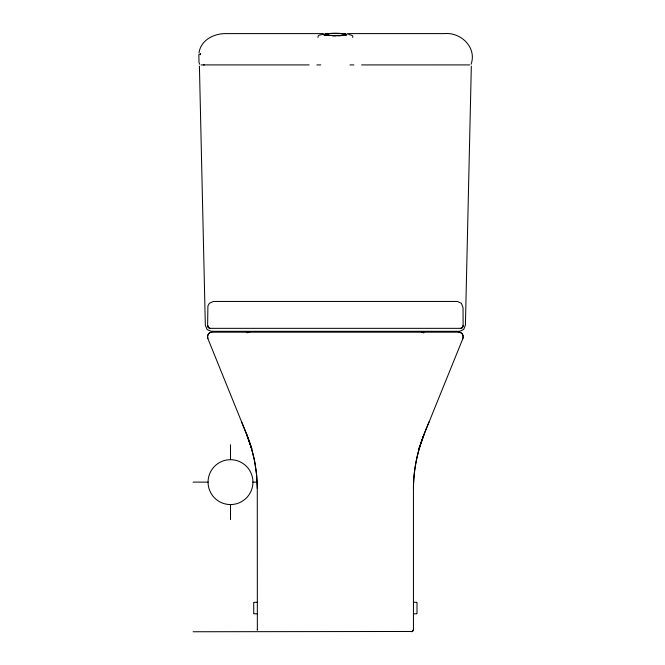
<?xml version="1.0" encoding="UTF-8"?>
<svg xmlns="http://www.w3.org/2000/svg" width="665" height="665" viewBox="0 0 665 665"><rect width="100%" height="100%" fill="white"/><g stroke="black" fill="none" stroke-linecap="round" stroke-linejoin="round"><path stroke-width="1" d="M207.605 326.033L207.904 305.991L209.384 303.248L213.382 301.461L457.354 301.461L461.36 303.248L463.031 307.571L463.139 326.033L462.516 327.67L461.011 328.344L209.733 328.344L207.879 327.188L207.937 325.717L208.436 327.554L210.04 328.344M193.099 631.75L412.391 631.467L413.455 629.597L413.455 488.484C413.322 465.251 419.856 442.624 429.266 421.552M413.455 488.484C413.622 470.105 417.138 451.801 423.929 434.719L462.857 338.626C463.971 335.833 462.183 332.151 458.941 332.184L211.794 332.184C208.561 332.151 206.765 335.833 207.887 338.626L246.806 434.719L251.711 448.734L246.806 434.719M413.455 629.614L412.832 631.127M462.857 338.626C463.962 335.825 462.183 332.159 458.941 332.184M198.993 52.959C200.739 39.842 214.463 33.217 226.549 33.607L323.281 33.607M423.929 434.719L419.033 448.734L419.723 446.581M419.033 448.734L423.73 435.284M199.417 66.126L205.327 325.177L207.064 329.516L211.113 331.303L459.631 331.303L463.671 329.516L465.409 325.177L471.327 66.126M471.111 64.197C477.029 47.365 460.729 31.878 444.195 33.607L347.463 33.607M323.93 34.663L325.675 34.04M324.769 34.156L324.179 34.605L324.562 34.904L329.774 35.594M346.34 34.439C339.383 36.101 331.353 36.101 324.395 34.439M346.423 34.962L346.423 34.364L345.06 34.04M412.391 631.467L411.319 631.75M323.656 34.248C321.893 35.07 317.305 34.256 317.995 37.398M211.794 332.184C208.561 332.159 206.773 335.825 207.887 338.626M460.695 328.344L462.3 327.554L462.807 325.717L463.139 326.033M325.459 34.081L327.454 33.807M327.28 33.84L329 33.682M341.877 35.611L347.072 34.572C339.632 32.743 331.103 32.743 323.672 34.572L324.321 34.962M330.671 33.591L332.475 33.516M332.409 35.785L343.281 35.411L346.182 34.904L346.565 34.605L345.966 34.156M338.327 35.785L341.087 35.669M332.409 33.541L340.064 33.591M201.046 64.912L309.109 64.921M316.864 64.921L320.763 64.921M349.981 64.921L353.871 64.921M361.635 64.921L469.698 64.912M193.099 482.125L208.103 482.125M252.9 482.125L256.906 482.125M254.047 602.29L257.28 602.29M413.455 602.29L416.689 602.29M254.047 613.812L257.28 613.812M413.455 613.812L416.689 613.812M203.399 64.912L204.296 64.921M335.368 35.744L324.071 34.871M341.087 33.657L343.464 33.84M343.281 33.807L345.276 34.081M348.66 34.555C350.139 35.07 353.531 34.846 352.749 37.398M423.78 332.749L421.676 332.184L423.78 332.749M199.633 64.197L199.026 62.626L198.835 54.563M241.478 421.552L247.596 436.747M247.006 435.284L251.711 448.734M247.92 437.711C254.055 453.912 257.122 471.177 257.28 488.484L257.355 630.154L257.28 629.614M251.021 446.581L254.487 460.321L256.582 474.336L257.28 488.484M417.005 602.673L417.005 613.429M253.731 602.673L253.731 613.429M230.506 444.719L230.506 459.681A22.444 22.444 0 0 1 252.9 480.712L252.9 483.538A22.444 22.444 0 0 1 230.506 504.569L230.506 519.531M230.506 504.569A22.444 22.444 0 0 1 208.103 483.538L208.103 480.712A22.444 22.444 0 0 1 230.506 459.681M200.448 53.616L200.165 54.738L199.824 54.206L200.448 53.616M247.978 332.325L246.964 332.749L249.067 332.184L247.978 332.325"/></g></svg>
